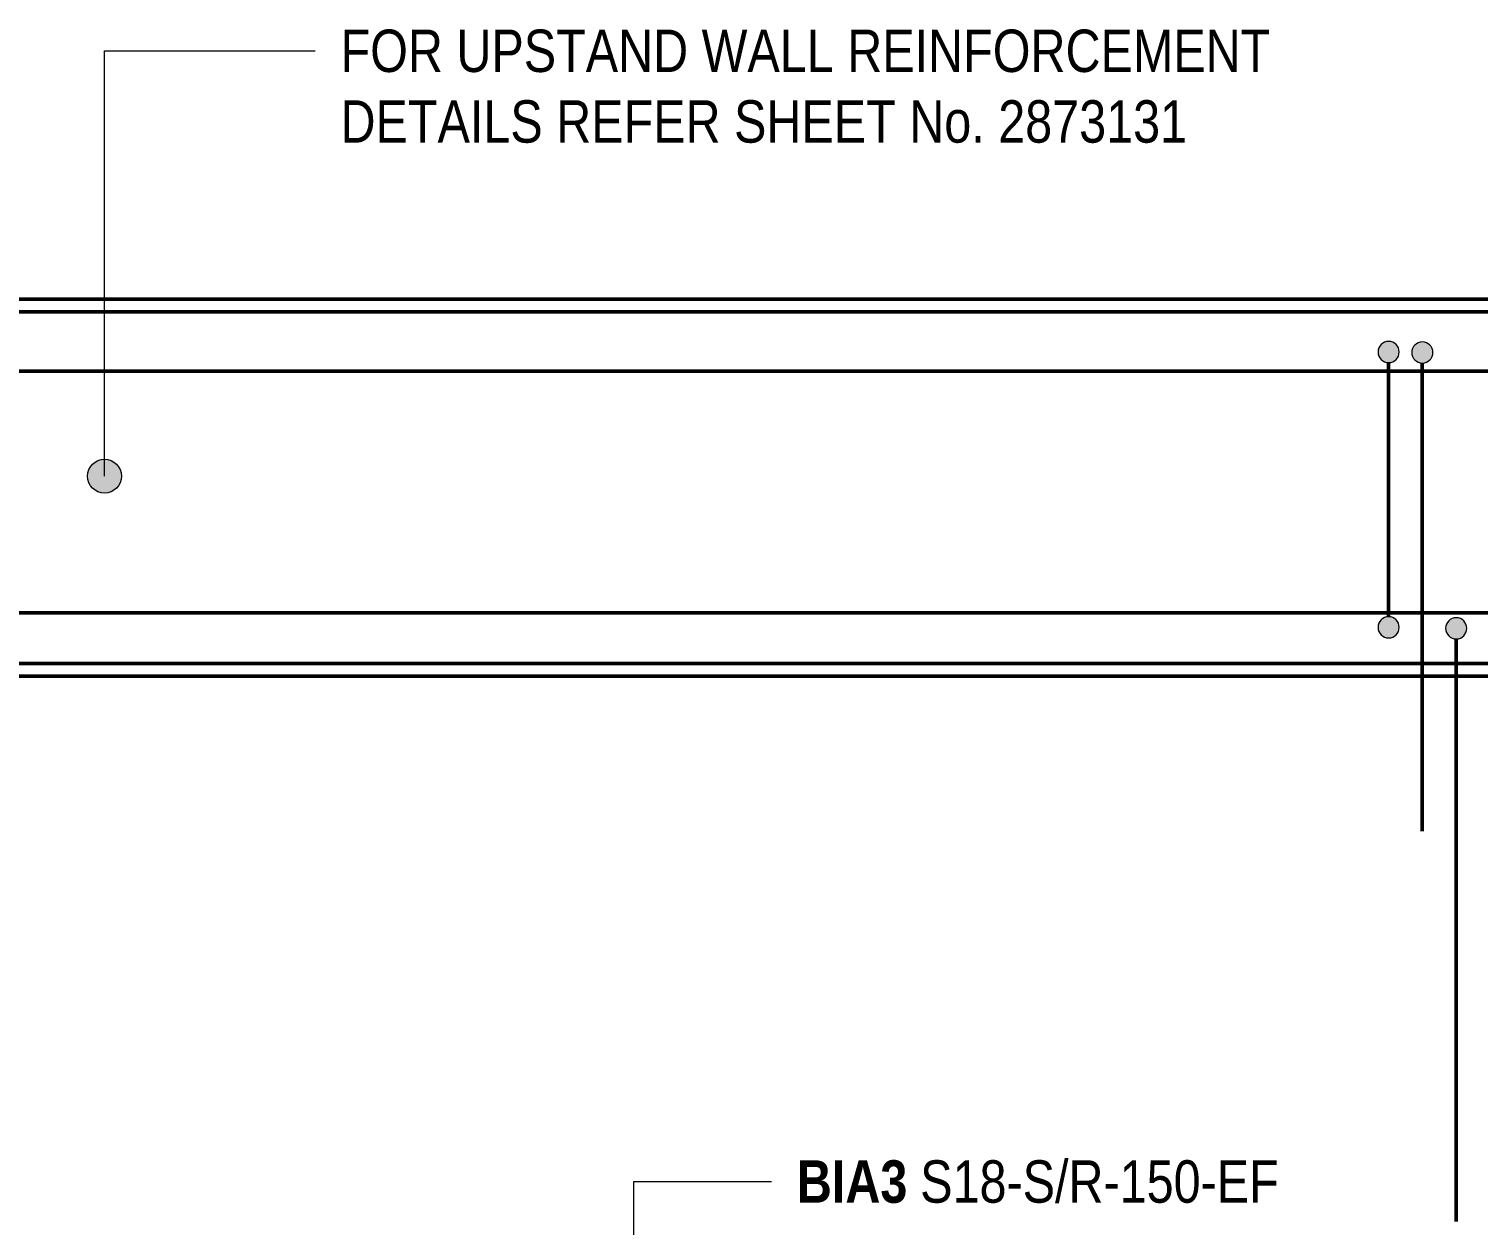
# Model space of a CAD drawing. Header units: metres. Extents: x 296 to 343, y 3 to 1213.
# Drawn here: x 319.245 to 320.955, y 1211.426 to 1212.838 of the extents above; entities that cross this region are included whole.
import ezdxf

# ---------------------------------------------------------------- set-up
doc = ezdxf.new("R2010")
doc.units = ezdxf.units.M
for name, color, linetype, lineweight in [('A-DETL', 7, 'Continuous', 13), ('A-DETL-GENF', 7, 'Continuous', 9), ('A-WALL', 7, 'Continuous', 50), ('G-ANNO-TEXT', 7, 'Continuous', 9)]:
    doc.layers.add(name, color=color, linetype=linetype, lineweight=lineweight)
doc.styles.add('Arial Narrow', font='ARIALN.TTF', dxfattribs={"height": 0.05})
doc.styles.add('Arial Narrow_B', font='ARIALNB.TTF', dxfattribs={"height": 0.05})

# ---------------------------------------------------------------- blocks, each defined once
blk = doc.blocks.new('North_Wall - North_Wall-V2-DRG-2873182 - PLAN - Dependent 1')
at = {"layer": 'A-WALL', "color": 252, "true_color": 0x888888}
for p, q in [((211.5851, 1235.6617), (215.1929, 1235.9773)), ((215.1942, 1235.9624), (211.5864, 1235.6467)), ((211.6225, 1235.2333), (215.2304, 1235.5489)), ((215.2317, 1235.534), (211.6238, 1235.2183))]:
    blk.add_line(p, q, dxfattribs=at)
blk = doc.blocks.new('CS_DET_Rebar Combined_Grey - Multiple Bar-V3-DRG-2873182 - PLAN - Dependent 1')
at = {"layer": 'A-DETL-GENF', "true_color": 0xafafaf}
blk.add_hatch(color=253, dxfattribs=at).paths.add_polyline_path([(0.0125, 0), (0.0121, 0.0032), (0.0108, 0.0062), (0.0088, 0.0088), (0.0062, 0.0108), (0.0032, 0.0121), (0, 0.0125), (-0.0032, 0.0121), (-0.0063, 0.0108), (-0.0088, 0.0088), (-0.0108, 0.0062), (-0.0121, 0.0032), (-0.0125, 0), (-0.0121, -0.0032), (-0.0108, -0.0063), (-0.0088, -0.0088), (-0.0063, -0.0108), (-0.0032, -0.0121), (0, -0.0125), (0.0032, -0.0121), (0.0062, -0.0108), (0.0088, -0.0088), (0.0108, -0.0063), (0.0121, -0.0032)])
at = {"layer": 'A-DETL-GENF', "color": 253, "lineweight": 50, "true_color": 0xafafaf}
blk.add_line((0.0125, 0), (0.7, 0), dxfattribs=at)
at = {"layer": 'A-DETL-GENF', "color": 253, "true_color": 0xafafaf}
for start, end in [(0, 180), (180, 360)]:
    blk.add_arc((0, 0), 0.0125, start, end, dxfattribs=at)
blk = doc.blocks.new('CS_DET_Rebar Combined_Grey - Multiple Bar-7827570-DRG-2873182 - PLAN - Dependent 1')
at = {"layer": 'A-DETL-GENF', "true_color": 0xafafaf}
blk.add_hatch(color=253, dxfattribs=at).paths.add_polyline_path([(0.0125, 0), (0.0121, 0.0032), (0.0108, 0.0062), (0.0088, 0.0088), (0.0062, 0.0108), (0.0032, 0.0121), (0, 0.0125), (-0.0032, 0.0121), (-0.0063, 0.0108), (-0.0088, 0.0088), (-0.0108, 0.0062), (-0.0121, 0.0032), (-0.0125, 0), (-0.0121, -0.0032), (-0.0108, -0.0063), (-0.0088, -0.0088), (-0.0063, -0.0108), (-0.0032, -0.0121), (0, -0.0125), (0.0032, -0.0121), (0.0062, -0.0108), (0.0088, -0.0088), (0.0108, -0.0063), (0.0121, -0.0032)])
at = {"layer": 'A-DETL-GENF', "color": 253, "lineweight": 50, "true_color": 0xafafaf}
blk.add_line((0.0125, 0), (0.565, 0), dxfattribs=at)
at = {"layer": 'A-DETL-GENF', "color": 253, "true_color": 0xafafaf}
for start, end in [(360, 180), (180, 360)]:
    blk.add_arc((0, 0), 0.0125, start, end, dxfattribs=at)
blk = doc.blocks.new('CS_DET_Rebar Combined_Grey - Multiple Bar-8623469-DRG-2873182 - PLAN - Dependent 1')
at = {"layer": 'A-DETL-GENF', "true_color": 0xafafaf}
for points in [[(0.0125, 0), (0.0121, 0.0032), (0.0108, 0.0062), (0.0084, 0.0092), (0.0062, 0.0108), (0.0032, 0.0121), (0, 0.0125), (-0.0032, 0.0121), (-0.0063, 0.0108), (-0.0088, 0.0088), (-0.0108, 0.0062), (-0.0121, 0.0032), (-0.0125, 0), (-0.0121, -0.0032), (-0.0108, -0.0063), (-0.0088, -0.0088), (-0.0063, -0.0108), (-0.0032, -0.0121), (0, -0.0125), (0.0032, -0.0121), (0.0062, -0.0108), (0.0088, -0.0088), (0.0108, -0.0063), (0.0121, -0.0032)], [(0.3375, 0), (0.3371, 0.0032), (0.3358, 0.0062), (0.3338, 0.0088), (0.3312, 0.0108), (0.3282, 0.0121), (0.325, 0.0125), (0.3218, 0.0121), (0.3187, 0.0108), (0.3162, 0.0088), (0.3142, 0.0062), (0.3129, 0.0032), (0.3125, 0), (0.3129, -0.0032), (0.3142, -0.0063), (0.3162, -0.0088), (0.3187, -0.0108), (0.3218, -0.0121), (0.325, -0.0125), (0.3282, -0.0121), (0.3312, -0.0108), (0.3338, -0.0088), (0.3358, -0.0063), (0.3371, -0.0032)]]:
    blk.add_hatch(color=253, dxfattribs=at).paths.add_polyline_path(points)
at = {"layer": 'A-DETL-GENF', "color": 253, "lineweight": 50, "true_color": 0xafafaf}
blk.add_line((0.0125, 0), (0.3125, 0), dxfattribs=at)
at = {"layer": 'A-DETL-GENF', "color": 253, "true_color": 0xafafaf}
for centre, start, end in [((0, 0), 0, 180), ((0.325, 0), 0, 180), ((0, 0), 180, 360), ((0.325, 0), 180, 360)]:
    blk.add_arc(centre, 0.0125, start, end, dxfattribs=at)

msp = doc.modelspace()

# ---------------------------------------------------------------- hatches: boundary and pattern name
at = {"layer": 'G-ANNO-TEXT'}
h = msp.add_hatch(color=256, dxfattribs=at)
edge = h.paths.add_edge_path()
edge.add_arc((319.3339, 1212.3098), 0.02, 0, 360)

# ---------------------------------------------------------------- linework, layer by layer
at = {"layer": 'A-DETL', "color": 253, "lineweight": 50, "true_color": 0xafafaf}
for p, q in [((322.0966, 1212.4337), (318.4749, 1212.4337)), ((318.4749, 1212.1485), (322.0966, 1212.1485))]:
    msp.add_line(p, q, dxfattribs=at)
at = {"layer": 'G-ANNO-TEXT'}
for p, q in [((319.3339, 1212.8119), (319.5825, 1212.8119)), ((319.3339, 1212.3098), (319.3339, 1212.8119)), ((319.9587, 1211.4774), (320.1212, 1211.4774)), ((319.9587, 1211.1105), (319.9587, 1211.4774))]:
    msp.add_line(p, q, dxfattribs=at)
msp.add_circle((319.3339, 1212.3098), 0.02, dxfattribs=at)

# ---------------------------------------------------------------- block references
at = {"layer": 'A-DETL-GENF', "color": 253, "true_color": 0xafafaf}
for name, p, rotation in [('CS_DET_Rebar Combined_Grey - Multiple Bar-8623469-DRG-2873182 - PLAN - Dependent 1', (320.8498, 1212.4564), 270.0000000000832), ('CS_DET_Rebar Combined_Grey - Multiple Bar-7827570-DRG-2873182 - PLAN - Dependent 1', (320.8896, 1212.4558), 270.0000000000119), ('CS_DET_Rebar Combined_Grey - Multiple Bar-V3-DRG-2873182 - PLAN - Dependent 1', (320.9296, 1212.1303), 270.0000000000824)]:
    msp.add_blockref(name, p, dxfattribs=dict(at, rotation=rotation))
at = {"layer": 'A-WALL', "color": 252, "true_color": 0x888888, "rotation": 355.0000000000001}
msp.add_blockref('North_Wall - North_Wall-V2-DRG-2873182 - PLAN - Dependent 1', (0, 0), dxfattribs=at)

# ---------------------------------------------------------------- texts
at = {"layer": 'G-ANNO-TEXT', "insert": (320.1512, 1211.5024), "char_height": 0.05, "attachment_point": 1, "style": 'Arial Narrow_B', "bg_fill": 3, "box_fill_scale": 1, "bg_fill_color": 256, "bg_fill_transparency": 0}
msp.add_mtext('BIA3', dxfattribs=at)

# ---------------------------------------------------------------- next in the draw order: texts
at = {"layer": 'G-ANNO-TEXT', "char_height": 0.05, "attachment_point": 1, "style": 'Arial Narrow', "bg_fill": 3, "box_fill_scale": 1, "bg_fill_color": 256, "bg_fill_transparency": 0}
for s, insert in [('FOR UPSTAND WALL REINFORCEMENT ', (319.6125, 1212.8369)), ('DETAILS REFER SHEET No. 2873131', (319.6125, 1212.7535)), (' S18-S/R-150-EF', (320.2809, 1211.5024))]:
    msp.add_mtext(s, dxfattribs=dict(at, insert=insert))

doc.saveas('drawing.dxf')
